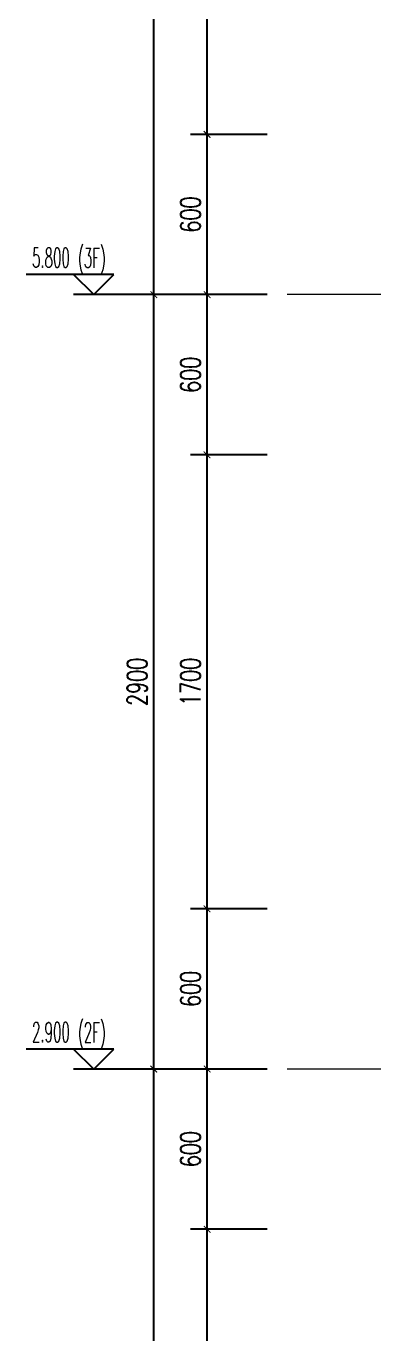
# Model space of a CAD drawing. Extents: x -668857 to 143095, y -247466 to 228182.
# Drawn here: x 227 to 1530, y 154492 to 159389 of the extents above; entities that cross this region are included whole.
import ezdxf

# ---------------------------------------------------------------- set-up
doc = ezdxf.new("R2010")
doc.units = 0
doc.header["$LTSCALE"] = 1000
doc.linetypes.add('DOTE', pattern=[2.42, 2, -0.2, 0.02, -0.2])
doc.layers.get('0').update_dxf_attribs({"linetype": 'CONTINUOUS'})
doc.layers.get('DEFPOINTS').update_dxf_attribs({"linetype": 'CONTINUOUS'})
for name, color, linetype in [('DIM_ELEV', 3, 'CONTINUOUS'), ('PUB_DIM', 3, 'CONTINUOUS'), ('PUB_TEXT', 2, 'CONTINUOUS')]:
    doc.layers.add(name, color=color, linetype=linetype)
doc.layers.add('DOTE', color=19, linetype='DOTE', lineweight=9)
doc.styles.add('_TCH_DIM', font='SIMPLEX.shx', dxfattribs={"width": 0.7, "bigfont": 'GBCBIG.shx'})
doc.styles.add('_TCH_DIM_T3', font='SIMPLEX', dxfattribs={"width": 0.705882, "bigfont": 'GBCBIG'})
doc.dimstyles.new('_TCH_ARCH&&25', dxfattribs={"dimtxt": 74.375, "dimasz": 25, "dimexe": 62.5, "dimexo": 75, "dimgap": 25, "dimtad": 1, "dimdec": 0, "dimzin": 0, "dimdsep": 46, "dimtxsty": '_TCH_DIM_T3', "dimblk": 'ARCHTICK', "dimcen": 0.09, "dimclrt": 7, "dimazin": 0, "dimtfac": 1, "dimtdec": 0, "dimtix": 1, "dimtmove": 2, "dimatfit": 3, "dimldrblk": 'ARCHTICK', "dimfxl": 0, "dimtolj": 1, "dimtzin": 0, "dimarcsym": 0})

# ---------------------------------------------------------------- blocks, each defined once
blk = doc.blocks.new('_ArchTick')
at = {"color": 0, "linetype": 'ByBlock', "const_width": 0.15}
blk.add_lwpolyline([(-0.5, -0.5), (0.5, 0.5)], dxfattribs=at)
blk = doc.blocks.new('*D3044')
at = {"layer": 'DEFPOINTS', "color": 0}
for p in [(905.3, 154883.2), (1205.3, 154883.2), (1205.3, 153183.2)]:
    blk.add_point(p, dxfattribs=at)
at = {"layer": 'PUB_DIM', "color": 0, "lineweight": -2}
for p, q in [((1130.3, 154883.2), (842.8, 154883.2)), ((905.3, 153183.2), (905.3, 154883.2)), ((1130.3, 153183.2), (842.8, 153183.2))]:
    blk.add_line(p, q, dxfattribs=at)
at = {"layer": 'PUB_DIM', "color": 0, "lineweight": -2, "xscale": 25, "yscale": 25, "zscale": 25}
for p, rotation in [((905.3, 154883.2), 90), ((905.3, 153183.2), 270)]:
    blk.add_blockref('_ArchTick', p, dxfattribs=dict(at, rotation=rotation))
at = {"layer": 'PUB_DIM', "color": 7, "insert": (843.1, 154033.2), "char_height": 74.38, "attachment_point": 5, "rotation": 90, "style": '_TCH_DIM_T3'}
blk.add_mtext('\\A1;1700', dxfattribs=at)
blk = doc.blocks.new('*D3045')
at = {"layer": 'DEFPOINTS', "color": 0}
for p in [(905.3, 155483.2), (1205.3, 155483.2), (1205.3, 154883.2)]:
    blk.add_point(p, dxfattribs=at)
at = {"layer": 'PUB_DIM', "color": 0, "lineweight": -2}
for p, q in [((1130.3, 155483.2), (842.8, 155483.2)), ((905.3, 154883.2), (905.3, 155483.2)), ((1130.3, 154883.2), (842.8, 154883.2))]:
    blk.add_line(p, q, dxfattribs=at)
at = {"layer": 'PUB_DIM', "color": 0, "lineweight": -2, "xscale": 25, "yscale": 25, "zscale": 25}
for p, rotation in [((905.3, 155483.2), 90), ((905.3, 154883.2), 270)]:
    blk.add_blockref('_ArchTick', p, dxfattribs=dict(at, rotation=rotation))
at = {"layer": 'PUB_DIM', "color": 7, "insert": (843.1, 155183.2), "char_height": 74.38, "attachment_point": 5, "rotation": 90, "style": '_TCH_DIM_T3'}
blk.add_mtext('\\A1;600', dxfattribs=at)
blk = doc.blocks.new('*D3046')
at = {"layer": 'DEFPOINTS', "color": 0}
for p in [(905.3, 156083.2), (1205.3, 156083.2), (1205.3, 155483.2)]:
    blk.add_point(p, dxfattribs=at)
at = {"layer": 'PUB_DIM', "color": 0, "lineweight": -2}
for p, q in [((1130.3, 156083.2), (842.8, 156083.2)), ((905.3, 155483.2), (905.3, 156083.2)), ((1130.3, 155483.2), (842.8, 155483.2))]:
    blk.add_line(p, q, dxfattribs=at)
at = {"layer": 'PUB_DIM', "color": 0, "lineweight": -2, "xscale": 25, "yscale": 25, "zscale": 25}
for p, rotation in [((905.3, 156083.2), 90), ((905.3, 155483.2), 270)]:
    blk.add_blockref('_ArchTick', p, dxfattribs=dict(at, rotation=rotation))
at = {"layer": 'PUB_DIM', "color": 7, "insert": (843.1, 155783.2), "char_height": 74.38, "attachment_point": 5, "rotation": 90, "style": '_TCH_DIM_T3'}
blk.add_mtext('\\A1;600', dxfattribs=at)
blk = doc.blocks.new('*D3047')
at = {"layer": 'DEFPOINTS', "color": 0}
for p in [(905.3, 157783.2), (1205.3, 157783.2), (1205.3, 156083.2)]:
    blk.add_point(p, dxfattribs=at)
at = {"layer": 'PUB_DIM', "color": 0, "lineweight": -2}
for p, q in [((1130.3, 157783.2), (842.8, 157783.2)), ((905.3, 156083.2), (905.3, 157783.2)), ((1130.3, 156083.2), (842.8, 156083.2))]:
    blk.add_line(p, q, dxfattribs=at)
at = {"layer": 'PUB_DIM', "color": 0, "lineweight": -2, "xscale": 25, "yscale": 25, "zscale": 25}
for p, rotation in [((905.3, 157783.2), 90), ((905.3, 156083.2), 270)]:
    blk.add_blockref('_ArchTick', p, dxfattribs=dict(at, rotation=rotation))
at = {"layer": 'PUB_DIM', "color": 7, "insert": (843.1, 156933.2), "char_height": 74.38, "attachment_point": 5, "rotation": 90, "style": '_TCH_DIM_T3'}
blk.add_mtext('\\A1;1700', dxfattribs=at)
blk = doc.blocks.new('*D3048')
at = {"layer": 'DEFPOINTS', "color": 0}
for p in [(905.3, 158383.2), (1205.3, 158383.2), (1205.3, 157783.2)]:
    blk.add_point(p, dxfattribs=at)
at = {"layer": 'PUB_DIM', "color": 0, "lineweight": -2}
for p, q in [((1130.3, 158383.2), (842.8, 158383.2)), ((905.3, 157783.2), (905.3, 158383.2)), ((1130.3, 157783.2), (842.8, 157783.2))]:
    blk.add_line(p, q, dxfattribs=at)
at = {"layer": 'PUB_DIM', "color": 0, "lineweight": -2, "xscale": 25, "yscale": 25, "zscale": 25}
for p, rotation in [((905.3, 158383.2), 90), ((905.3, 157783.2), 270)]:
    blk.add_blockref('_ArchTick', p, dxfattribs=dict(at, rotation=rotation))
at = {"layer": 'PUB_DIM', "color": 7, "insert": (843.1, 158083.2), "char_height": 74.38, "attachment_point": 5, "rotation": 90, "style": '_TCH_DIM_T3'}
blk.add_mtext('\\A1;600', dxfattribs=at)
blk = doc.blocks.new('*D3049')
at = {"layer": 'DEFPOINTS', "color": 0}
for p in [(905.3, 158983.2), (1205.3, 158983.2), (1205.3, 158383.2)]:
    blk.add_point(p, dxfattribs=at)
at = {"layer": 'PUB_DIM', "color": 0, "lineweight": -2}
for p, q in [((1130.3, 158983.2), (842.8, 158983.2)), ((905.3, 158383.2), (905.3, 158983.2)), ((1130.3, 158383.2), (842.8, 158383.2))]:
    blk.add_line(p, q, dxfattribs=at)
at = {"layer": 'PUB_DIM', "color": 0, "lineweight": -2, "xscale": 25, "yscale": 25, "zscale": 25}
for p, rotation in [((905.3, 158983.2), 90), ((905.3, 158383.2), 270)]:
    blk.add_blockref('_ArchTick', p, dxfattribs=dict(at, rotation=rotation))
at = {"layer": 'PUB_DIM', "color": 7, "insert": (843.1, 158683.2), "char_height": 74.38, "attachment_point": 5, "rotation": 90, "style": '_TCH_DIM_T3'}
blk.add_mtext('\\A1;600', dxfattribs=at)
blk = doc.blocks.new('*D3050')
at = {"layer": 'DEFPOINTS', "color": 0}
for p in [(905.3, 160683.2), (1205.3, 160683.2), (1205.3, 158983.2)]:
    blk.add_point(p, dxfattribs=at)
at = {"layer": 'PUB_DIM', "color": 0, "lineweight": -2}
for p, q in [((1130.3, 160683.2), (842.8, 160683.2)), ((905.3, 158983.2), (905.3, 160683.2)), ((1130.3, 158983.2), (842.8, 158983.2))]:
    blk.add_line(p, q, dxfattribs=at)
at = {"layer": 'PUB_DIM', "color": 0, "lineweight": -2, "xscale": 25, "yscale": 25, "zscale": 25}
for p, rotation in [((905.3, 160683.2), 90), ((905.3, 158983.2), 270)]:
    blk.add_blockref('_ArchTick', p, dxfattribs=dict(at, rotation=rotation))
at = {"layer": 'PUB_DIM', "color": 7, "insert": (843.1, 159833.2), "char_height": 74.38, "attachment_point": 5, "rotation": 90, "style": '_TCH_DIM_T3'}
blk.add_mtext('\\A1;1700', dxfattribs=at)
blk = doc.blocks.new('*D3063')
at = {"layer": 'DEFPOINTS', "color": 0}
for p in [(705.3, 155483.2), (1205.3, 155483.2), (1205.3, 152583.2)]:
    blk.add_point(p, dxfattribs=at)
at = {"layer": 'PUB_DIM', "color": 0, "lineweight": -2}
for p, q in [((1130.3, 155483.2), (642.8, 155483.2)), ((705.3, 152583.2), (705.3, 155483.2)), ((1130.3, 152583.2), (642.8, 152583.2))]:
    blk.add_line(p, q, dxfattribs=at)
at = {"layer": 'PUB_DIM', "color": 0, "lineweight": -2, "xscale": 25, "yscale": 25, "zscale": 25}
for p, rotation in [((705.3, 155483.2), 90), ((705.3, 152583.2), 270)]:
    blk.add_blockref('_ArchTick', p, dxfattribs=dict(at, rotation=rotation))
at = {"layer": 'PUB_DIM', "color": 7, "insert": (643.1, 154033.2), "char_height": 74.38, "attachment_point": 5, "rotation": 90, "style": '_TCH_DIM_T3'}
blk.add_mtext('\\A1;2900', dxfattribs=at)
blk = doc.blocks.new('*D3064')
at = {"layer": 'DEFPOINTS', "color": 0}
for p in [(705.3, 158383.2), (1205.3, 158383.2), (1205.3, 155483.2)]:
    blk.add_point(p, dxfattribs=at)
at = {"layer": 'PUB_DIM', "color": 0, "lineweight": -2}
for p, q in [((1130.3, 158383.2), (642.8, 158383.2)), ((705.3, 155483.2), (705.3, 158383.2)), ((1130.3, 155483.2), (642.8, 155483.2))]:
    blk.add_line(p, q, dxfattribs=at)
at = {"layer": 'PUB_DIM', "color": 0, "lineweight": -2, "xscale": 25, "yscale": 25, "zscale": 25}
for p, rotation in [((705.3, 158383.2), 90), ((705.3, 155483.2), 270)]:
    blk.add_blockref('_ArchTick', p, dxfattribs=dict(at, rotation=rotation))
at = {"layer": 'PUB_DIM', "color": 7, "insert": (643.1, 156933.2), "char_height": 74.38, "attachment_point": 5, "rotation": 90, "style": '_TCH_DIM_T3'}
blk.add_mtext('\\A1;2900', dxfattribs=at)
blk = doc.blocks.new('*D3065')
at = {"layer": 'DEFPOINTS', "color": 0}
for p in [(705.3, 161283.2), (1205.3, 161283.2), (1205.3, 158383.2)]:
    blk.add_point(p, dxfattribs=at)
at = {"layer": 'PUB_DIM', "color": 0, "lineweight": -2}
for p, q in [((1130.3, 161283.2), (642.8, 161283.2)), ((705.3, 158383.2), (705.3, 161283.2)), ((1130.3, 158383.2), (642.8, 158383.2))]:
    blk.add_line(p, q, dxfattribs=at)
at = {"layer": 'PUB_DIM', "color": 0, "lineweight": -2, "xscale": 25, "yscale": 25, "zscale": 25}
for p, rotation in [((705.3, 161283.2), 90), ((705.3, 158383.2), 270)]:
    blk.add_blockref('_ArchTick', p, dxfattribs=dict(at, rotation=rotation))
at = {"layer": 'PUB_DIM', "color": 7, "insert": (643.1, 159833.2), "char_height": 74.38, "attachment_point": 5, "rotation": 90, "style": '_TCH_DIM_T3'}
blk.add_mtext('\\A1;2900', dxfattribs=at)

msp = doc.modelspace()

# ---------------------------------------------------------------- linework, layer by layer
at = {"layer": 'DIM_ELEV', "color": 1}
for p, q in [((555.31, 158458.23), (227.31, 158458.23)), ((480.31, 158383.23), (405.31, 158458.23)), ((480.31, 158383.23), (555.31, 158458.23)), ((905.31, 158383.23), (405.31, 158383.23))]:
    msp.add_line(p, q, dxfattribs=at)
at = {"layer": 'DIM_ELEV'}
for p, q in [((555.31, 155558.23), (227.31, 155558.23)), ((480.31, 155483.23), (405.31, 155558.23)), ((480.31, 155483.23), (555.31, 155558.23)), ((905.31, 155483.23), (405.31, 155483.23))]:
    msp.add_line(p, q, dxfattribs=at)
at = {"layer": 'DOTE', "color": 1, "linetype": 'DOTE', "ltscale": 0.2}
for p, q in [((4974.03, 158383.23), (1205.31, 158383.23)), ((4974.03, 155483.23), (1205.31, 155483.23))]:
    msp.add_line(p, q, dxfattribs=at)

# ---------------------------------------------------------------- texts
at = {"layer": 'PUB_TEXT', "color": 1, "style": '_TCH_DIM', "width": 0.494118}
for s, p in [('(3F)', (421.36, 158483.25)), ('5.800', (249.21, 158484.48))]:
    msp.add_text(s, height=74.375, dxfattribs=at).set_placement(p)
at = {"layer": 'PUB_TEXT', "style": '_TCH_DIM', "width": 0.494118}
for s, p in [('2.900', (249.21, 155584.48)), ('(2F)', (421.36, 155583.25))]:
    msp.add_text(s, height=74.375, dxfattribs=at).set_placement(p)

# ---------------------------------------------------------------- dimensions: what is measured, and where the dimension line sits
at = {"layer": 'PUB_DIM'}
for p1, p2, distance, picture, middle in [((1205.31, 158383.23), (1205.31, 161283.23), 500, '*D3065', (643.12, 159833.23)), ((1205.31, 158983.23), (1205.31, 160683.23), 300, '*D3050', (843.12, 159833.23)), ((1205.31, 158383.23), (1205.31, 158983.23), 300, '*D3049', (843.12, 158683.23)), ((1205.31, 155483.23), (1205.31, 158383.23), 500, '*D3064', (643.12, 156933.23)), ((1205.31, 157783.23), (1205.31, 158383.23), 300, '*D3048', (843.12, 158083.23)), ((1205.31, 156083.23), (1205.31, 157783.23), 300, '*D3047', (843.12, 156933.23)), ((1205.31, 155483.23), (1205.31, 156083.23), 300, '*D3046', (843.12, 155783.23)), ((1205.31, 152583.23), (1205.31, 155483.23), 500, '*D3063', (643.12, 154033.23)), ((1205.31, 154883.23), (1205.31, 155483.23), 300, '*D3045', (843.12, 155183.23)), ((1205.31, 153183.23), (1205.31, 154883.23), 300, '*D3044', (843.12, 154033.23))]:
    dim = msp.add_aligned_dim(p1=p1, p2=p2, distance=distance, dimstyle='_TCH_ARCH&&25', dxfattribs=at)
    dim.commit()
    dim.dimension.update_dxf_attribs({"geometry": picture, "text_midpoint": middle})

doc.saveas('drawing.dxf')
